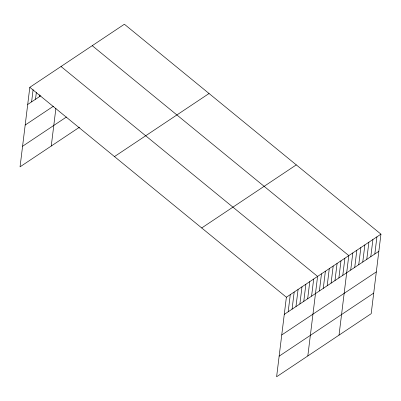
<?xml version="1.0" encoding="UTF-8"?>
<svg xmlns="http://www.w3.org/2000/svg" width="401" height="401" viewBox="0 0 401 401"><rect width="100%" height="100%" fill="white"/><g stroke="black" fill="none" stroke-linecap="round" stroke-linejoin="round"><path stroke-width="0.6" d="M380.95 234.154L286.379 297.231L276.615 376.765L371.186 313.687L380.95 234.154L124.385 24.235L29.814 87.313L20.05 166.846L79.543 127.167M31.609 101.869L33.113 89.613M35.509 99.268L36.341 92.526M39.413 96.666L39.639 94.826M51.258 146.029L55.884 108.36M288.174 311.788L290.279 294.63M292.073 309.186L294.179 292.028M295.973 306.58L298.083 289.427M299.878 303.978L301.983 286.825M303.778 301.377L305.883 284.224M307.677 298.775L309.783 281.622M311.577 296.174L313.687 279.016M307.823 355.948L317.587 276.414L61.022 66.501M319.381 290.971L321.487 273.813M323.281 288.369L325.386 271.211M327.186 285.768L329.291 268.61M331.086 283.166L333.191 266.008M334.985 280.565L337.091 263.407M338.885 277.963L340.995 260.805M342.79 275.357L344.895 258.204M339.03 335.131L348.795 255.602L92.235 45.684M350.71 270.079L352.815 252.921M354.73 267.397L356.835 250.239M358.745 264.715L360.855 247.557M362.765 262.033L364.875 244.876M366.785 259.352L368.89 242.199M370.805 256.67L372.91 239.517M374.825 253.993L376.93 236.836M27.709 104.471L40.877 95.689M25.183 125.052L53.463 106.19M22.576 146.26L66.466 116.992M114.48 156.585L209.051 93.508M201.713 227.958L296.284 164.881M284.269 314.389L378.845 251.312M281.743 334.97L376.318 271.893M279.141 356.178L373.712 293.101M29.814 87.313L286.379 297.231"/></g></svg>
